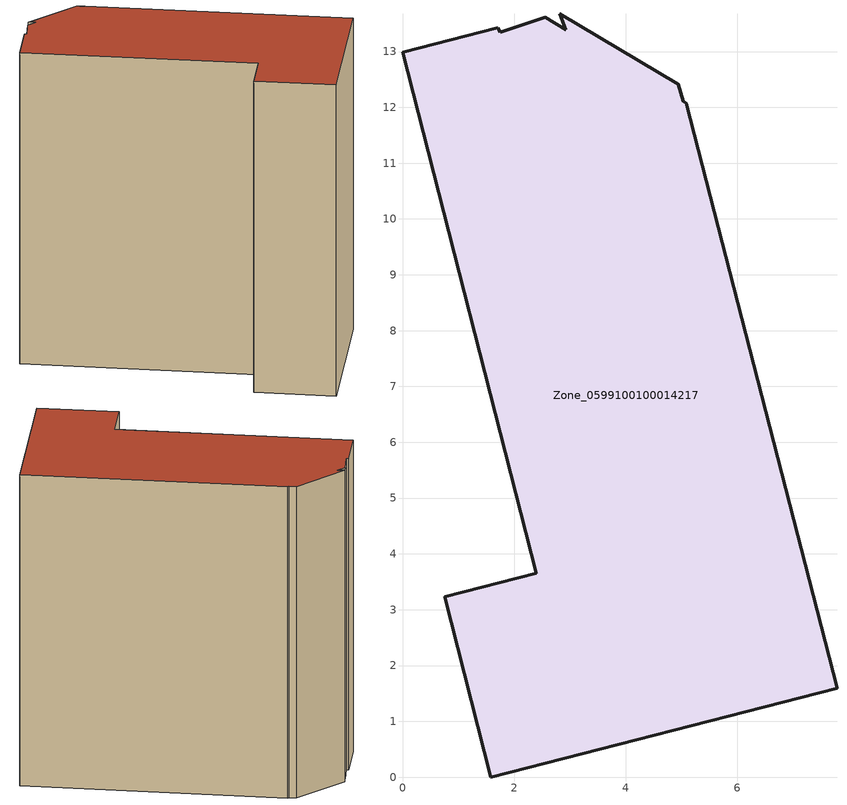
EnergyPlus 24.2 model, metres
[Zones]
Zone_0599100100014217
 floor ground (C_G): 2.82,13.68 4.94,12.41 5.03,12.11 5.09,12.07 7.78,1.59 1.58,0 0.75,3.23 2.39,3.65 0,12.99 1.7,13.43 1.75,13.34 2.56,13.61 2.92,13.39 z3.46
 wall outside (C_F): 2.39,3.65 0.75,3.23 1.58,0 7.78,1.59 5.09,12.07 5.03,12.11 4.94,12.41 2.82,13.68 2.92,13.39 2.56,13.61 1.75,13.34 1.7,13.43 0,12.99 2.39,3.65 z3.46:17.24
 roof outside (C_R): 4.94,12.41 2.82,13.68 2.92,13.39 2.56,13.61 1.75,13.34 1.7,13.43 0,12.99 2.39,3.65 0.75,3.23 1.58,0 7.78,1.59 5.09,12.07 5.03,12.11 z17.24
[BUILDING]
Pand.0599100100014217: North Axis=0; Terrain=City; Loads Convergence Tolerance Value=0.04; Temperature Convergence Tolerance Value=0.4; Solar Distribution=FullExterior; Maximum Number of Warmup Days=25; Minimum Number of Warmup Days=1
[Site:Location]
Rotterdam.The.Hague.AP_ZH_NLD Design_Conditions: Latitude=51.96; Longitude=4.45; Time Zone=1; Elevation=-4.5
[SITE:GROUNDTEMPERATURE:BUILDINGSURFACE]
18, 18, 18, 18, 18, 18, 18, 18, 18, 18, 18, 18
[MATERIAL] Thermal Absorptance=0.9; Solar Absorptance=0.7; Visible Absorptance=0.7
Name | Roughness | Thickness | Conductivity | Density | Specific Heat
G.TC.2015-2018 | MediumSmooth | 0.15 | 0.0428571 | 540 | 1210
F.TC.2015-2018 | Rough | 0.3 | 0.0666667 | 1920 | 840
R.TC.2015-2018 | MediumRough | 0.2 | 0.0333333 | 1500 | 1000
[CONSTRUCTION]
C_G: G.TC.2015-2018
C_F: F.TC.2015-2018
C_R: R.TC.2015-2018
[ZONE]
Zone_0599100100014217: Type=1; Multiplier=1; Ceiling Height=Autocalculate; Volume=Autocalculate; Floor Area=autocalculate; Part of Total Floor Area=Yes
[ZONEINFILTRATION:DESIGNFLOWRATE]
Infil_Zone_0599100100014217: Zone or ZoneList or Space or SpaceList=Zone_0599100100014217; Schedule=AlwaysOn; Design Flow Rate Calculation Method=Flow/Area; Flow Rate per Floor Area=0.0015; Constant Term Coefficient=1; Temperature Term Coefficient=0; Velocity Term Coefficient=0; Velocity Squared Term Coefficient=0
[HVACTEMPLATE:ZONE:IDEALLOADSAIRSYSTEM]
Zone_0599100100014217: Maximum Heating Supply Air Temperature=50; Minimum Cooling Supply Air Temperature=13; Maximum Heating Supply Air Humidity Ratio=0.0156; Minimum Cooling Supply Air Humidity Ratio=0.0077; Heating Limit=NoLimit; Cooling Limit=NoLimit; Dehumidification Control Type=ConstantSensibleHeatRatio; Cooling Sensible Heat Ratio=0.7; Dehumidification Setpoint=60; Humidification Control Type=None; Humidification Setpoint=30; Outdoor Air Method=None; Outdoor Air Flow Rate per Person=0.00944; Outdoor Air Flow Rate per Zone Floor Area=0; Outdoor Air Flow Rate per Zone=0; Demand Controlled Ventilation Type=None; Outdoor Air Economizer Type=NoEconomizer; Heat Recovery Type=None; Sensible Heat Recovery Effectiveness=0.7; Latent Heat Recovery Effectiveness=0.65
[ZONECONTROL:THERMOSTAT]
ThermostatControl_Zone_0599100100014217: Zone or ZoneList=Zone_0599100100014217; Control Type Schedule=DualSetpointControlType; Control 1=Thermostat_Zone_0599100100014217; Temperature Difference Between Cutout And Setpoint=0
[THERMOSTATSETPOINT:DUALSETPOINT]
Thermostat_Zone_0599100100014217: Heating Setpoint Temperature Schedule=HeatingSetpoint_Zone_0599100100014217; Cooling Setpoint Temperature Schedule=CoolingSetpoint_Zone_0599100100014217
[SCHEDULE:COMPACT]
HeatingSetpoint_Zone_0599100100014217: Through: 12/31, For: AllDays, Until: 24:00, 21
CoolingSetpoint_Zone_0599100100014217: Through: 12/31, For: AllDays, Until: 24:00, 24
DualSetpointControlType: Through: 12/31, For: AllDays, Until: 24:00, 4
AlwaysOn: Through: 12/31, For: AllDays, Until: 24:00, 1
